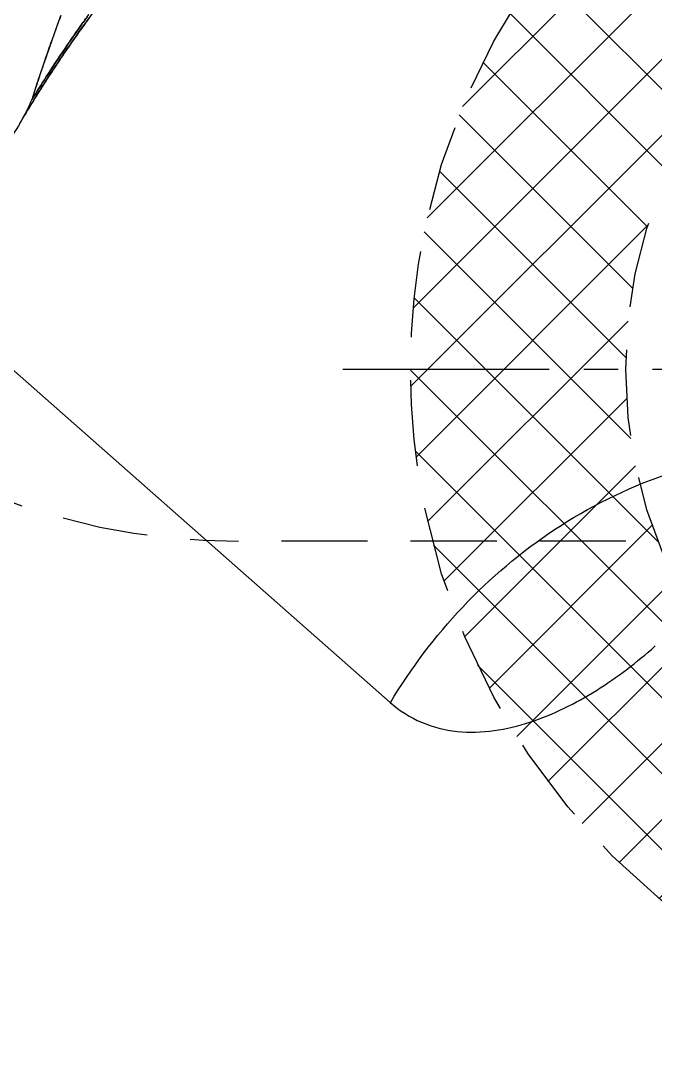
# Model space of a CAD drawing. Header units: millimetres. Extents: x 29875 to 31218, y -21313 to -20364.
# Drawn here: x 30575.29 to 30582.66, y -20665.24 to -20653.19 of the extents above; entities that cross this region are included whole.
import ezdxf

# ---------------------------------------------------------------- set-up
doc = ezdxf.new("R2010")
doc.units = ezdxf.units.MM
doc.header["$LTSCALE"] = 8
doc.linetypes.add('CENTER2', pattern=[1.125, 0.75, -0.125, 0.125, -0.125])
doc.linetypes.add('HIDDEN2', pattern=[0.1875, 0.125, -0.0625])
for name, color, linetype in [('Cav-cor', 30, 'Continuous'), ('PRODUCT', 1, 'Continuous'), ('WT', 4, 'Continuous')]:
    doc.layers.add(name, color=color, linetype=linetype)

# ---------------------------------------------------------------- blocks, each defined once
blk = doc.blocks.new('20150513.114820')
at = {"layer": 'WT', "linetype": 'Continuous'}
h = blk.add_hatch(dxfattribs=at)
h.set_pattern_fill('ANSI37', color=125, scale=5, angle=270, style=0)
h.set_pattern_definition([(315, (23425.01459150828, -23957.41677016646), (0.4419417382415923, 0.4419417382415921), []), (44.99999999999999, (23425.01459150828, -23957.41677016646), (-0.4419417382415921, 0.4419417382415923), [])])
h.paths.add_polyline_path([(8, 0), (5.5, 0, 0.9999999999999999), (-5.5, 0), (-8, 0, -0.9999999999999999)])
h.paths.add_polyline_path([(-8, 0), (-5.5, 0, 0.414213562373095), (0, -5.5, 0.414213562373095), (5.5, 0), (8, 0, -0.414213562373095), (0, -8, -0.414213562373095)])
at = {"layer": 'WT', "color": 125, "linetype": 'CENTER2', "ltscale": 0.4}
blk.add_line((0, 8.788148404324602), (0, -8.788148404324602), dxfattribs=at)
at = {"layer": 'WT', "color": 125, "linetype": 'HIDDEN2'}
for radius in [8, 5.5]:
    blk.add_circle((0, 0), radius, dxfattribs=at)

msp = doc.modelspace()

# ---------------------------------------------------------------- linework, layer by layer
at = {"linetype": 'HIDDEN2'}
msp.add_lwpolyline([(30569.8198444638, -20651.23865634438), (30569.8198444638, -20637.23865634438, -0.414213562373095), (30577.8198444638, -20629.23865634438), (30601.8198444638, -20629.23865634438, -0.4142135623730963), (30609.8198444638, -20637.23865634438), (30609.8198444638, -20651.23865634439, -0.4142135623730708), (30601.8198444638, -20659.23865634438), (30577.8198444638, -20659.23865634438, -0.4142135623731179)], format="xyb", close=True, dxfattribs=at)
at = {"layer": 'Cav-cor', "color": 241}
msp.add_line((30579.58284657781, -20661.11581829248), (30574.2680075799, -20656.42850855888), dxfattribs=at)
for centre, radius, start, end in [((30595.52130696811, -20660.48200367218), 21.0914813879, 159.6010559490096, 160.3728637185251), ((30589.3768283742, -20662.70348509058), 16.3937321489, 144.2085054306022, 144.6710520935025), ((30587.8999807306, -20661.80554563488), 14.6442042728, 143.6751066498636, 144.1713699753096), ((30587.9247930662, -20661.82336216618), 14.6747505417, 144.1716787562045, 145.7678467264046), ((30589.2582636043, -20662.62095265368), 16.2492756342, 144.6667195746994, 145.8979142534743), ((30595.2702555952, -20660.39201319748), 20.824788894, 160.3740586472087, 160.7000455260079), ((30594.93939751581, -20660.27774963978), 20.474759028, 160.6958171329208, 162.4653199638014), ((30589.5918846516, -20662.84137109698), 16.6491096177, 145.9135234699127, 147.284028978198), ((30587.9570045352, -20661.84495779588), 14.7135324036, 146.2357168736016, 148.3276672545999), ((30587.9378994922, -20661.83236474788), 14.6906508556, 145.7675735860149, 146.2351351247849), ((30595.1949662787, -20666.40876233699), 23.2914200678, 147.3501130059789, 148.1242479577911), ((30587.9851938781, -20661.86242931148), 14.746696967, 148.327401988895, 149.3410141966902), ((30588.0098754213, -20661.87702665008), 14.7753720438, 149.3411262870925, 150.5564504913065)]:
    msp.add_arc(centre, radius, start, end, dxfattribs=at)
for points, knots in [([(30579.5841568902, -20661.11697389478), (30579.8238556765, -20660.71887925468), (30580.3873243368, -20659.96823841618), (30581.4716756419, -20659.05145139018), (30582.7785729831, -20658.39690813548), (30583.7576565841, -20658.20636933948), (30584.26085993011, -20658.18161001229)], [0, 0, 0, 0, 0.2430746628, 0.4865639054, 0.7364597734, 1, 1, 1, 1]), ([(30579.58284657781, -20661.11581829248), (30579.6899396791, -20661.21026119748), (30579.93647810161, -20661.36601857608), (30580.3588491318, -20661.46946556368), (30580.79148157761, -20661.45582631248), (30581.34930597431, -20661.31993271028), (30581.9939917855, -20660.99525954458), (30582.4494041561, -20660.64712341348), (30582.6633224561, -20660.45779788508)], [0, 0, 0, 0, 0.1249742706, 0.2499784907, 0.375073517, 0.5001960957, 0.7499723736, 1, 1, 1, 1])]:
    msp.add_open_spline(points, degree=3, knots=knots, dxfattribs=at)
at = {"layer": 'PRODUCT'}
for points, start_tangent, end_tangent in [([(30576.02687622307, -20653.23459947425), (30576.15223483925, -20653.06236063684)], (0.5852201976700325, 0.8108744170579364), (0.595074542633305, 0.8036705100411256)), ([(30575.75162571182, -20653.13283418532), (30575.65527288898, -20653.39742343737), (30575.41600298585, -20654.10905259109)], (-0.3484206147139621, -0.9373382928496758), (-0.3012086413184391, -0.9535582595704889)), ([(30576.00502610192, -20653.21931694929), (30576.07904195597, -20653.1158195695)], (0.5785487944470856, 0.8156477747433779), (0.5848403227836133, 0.8111484431633702)), ([(30575.58571609937, -20653.88120625487), (30576.02543006829, -20653.23637136653)], (0.5415490657904847, 0.8406691438023959), (0.5849285238363949, 0.8110848426660283)), ([(30575.80321462606, -20653.5104852876), (30576.00502610192, -20653.21931694929)], (0.5606429281613505, 0.82805767136273), (0.5785487943300278, 0.8156477748264084)), ([(30575.41600298585, -20654.10905259109), (30575.58398713766, -20653.84294577366), (30575.80321462606, -20653.5104852876)], (0.5285243178093549, 0.8489181618296053), (0.5606429282357394, 0.8280576713123644)), ([(30575.29966293549, -20654.34344237042), (30575.58571609937, -20653.88120625487)], (0.5107805670152497, 0.8597111214585863), (0.5415490657639822, 0.8406691438194686)), ([(30575.36040602497, -20654.23118298408), (30575.41594981999, -20654.1091379555)], (0.4439765682820394, 0.8960383958383165), (0.3863933895887792, 0.9223340763964508)), ([(30575.29958115414, -20654.34341635593), (30575.36040602497, -20654.23118298408)], (0.510780505012644, 0.85971115829622), (0.4439765685263788, 0.8960383957172493)), ([(30575.2753995018, -20654.38442816322), (30575.29966293549, -20654.34344237042)], (0.5080634749066076, 0.8613196302568651), (0.5107805673455349, 0.8597111212623538))]:
    msp.add_spline(points, degree=3, dxfattribs=dict(at, start_tangent=start_tangent, end_tangent=end_tangent))

# ---------------------------------------------------------------- block references
at = {"layer": 'WT', "rotation": 90.00000000000001}
msp.add_blockref('20150513.114820', (30587.8198444638, -20657.23865634438), dxfattribs=at)

doc.saveas('drawing.dxf')
